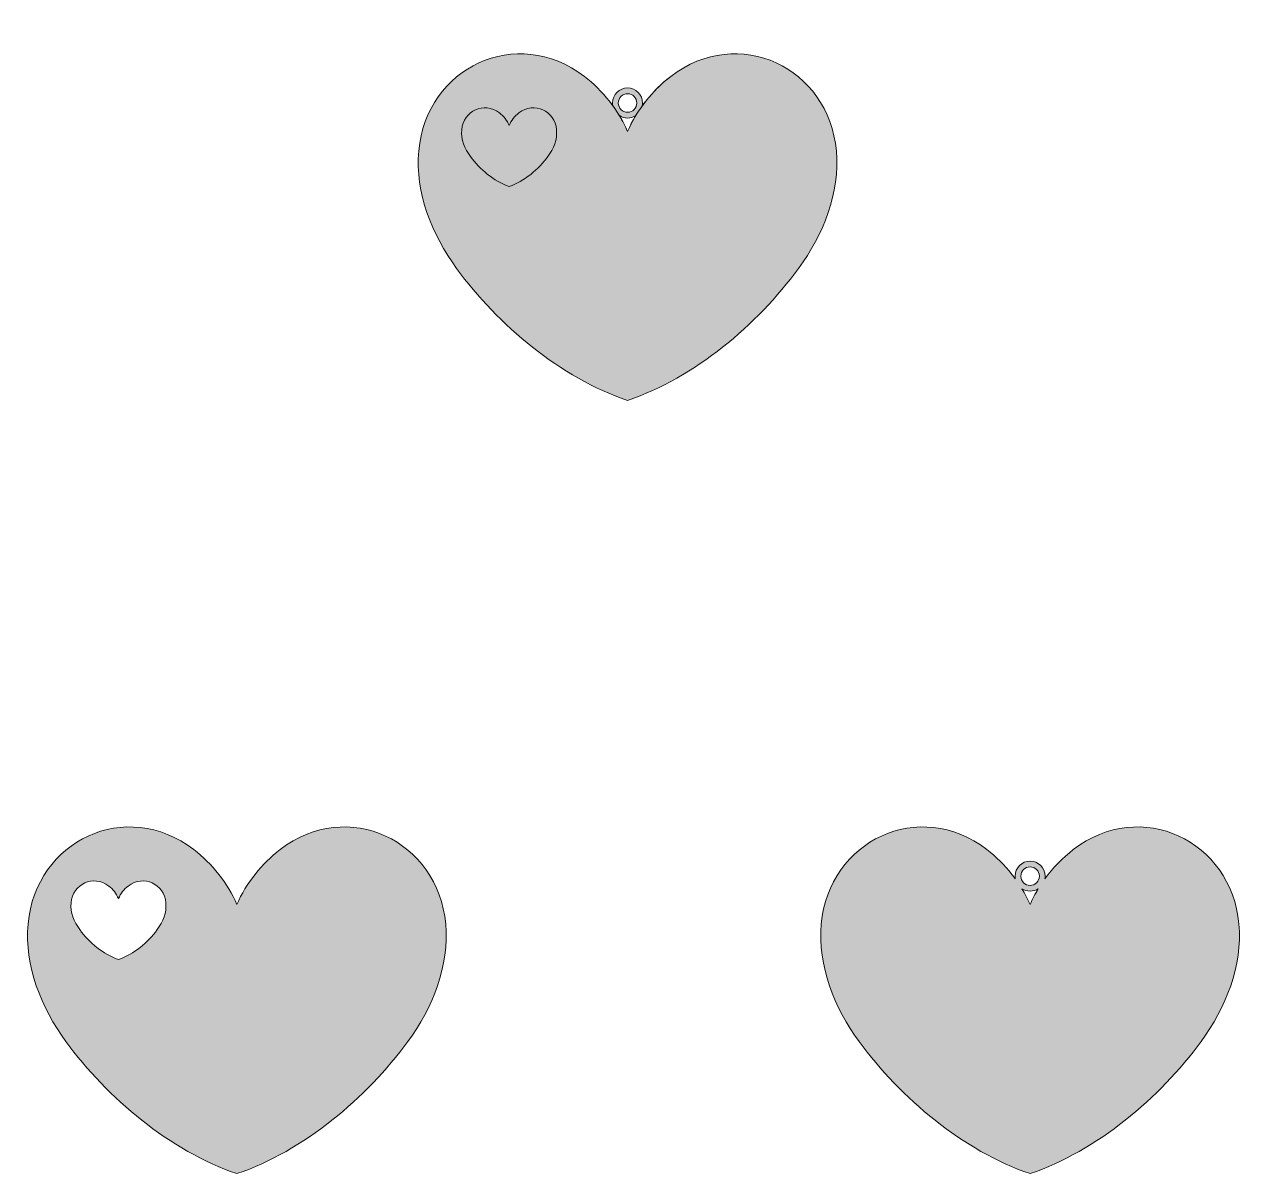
# Model space of a CAD drawing. Header units: inches. Extents: x -179 to 8302, y -6272 to 1727.
import ezdxf

# ---------------------------------------------------------------- set-up
doc = ezdxf.new("R2010")
doc.units = ezdxf.units.IN
doc.header["$MEASUREMENT"] = 0
for name, color, linetype in [('_U+0428_U+0430_U+0440 1', 7, 'Continuous'), ('_U+0428_U+0430_U+0440 2', 7, 'Continuous'), ('_U+0428_U+0430_U+0440 3', 7, 'Continuous')]:
    doc.layers.add(name, color=color, linetype=linetype)

# ---------------------------------------------------------------- blocks, each defined once
blk = doc.blocks.new('block 2')
at = {"layer": '_U+0428_U+0430_U+0440 3', "lineweight": 0}
for points, knots in [([(8275.7, -4534.1), (8223.9, -3954.1), (7593.9, -3653.9), (7123, -4016.2), (7049, -4073.1), (6981.4, -4142.5), (6925.2, -4219.6), (6926.2, -4213.6), (6926.8, -4207.5), (6926.8, -4201.1), (6926.8, -4143.5), (6879.9, -4096.6), (6822.3, -4096.6), (6764.7, -4096.6), (6717.8, -4143.5), (6717.8, -4201.1), (6717.8, -4207.4), (6718.3, -4213.6), (6719.4, -4219.6), (6711.8, -4209.1), (6703.9, -4198.8), (6695.9, -4188.6), (6644.7, -4123.9), (6585.6, -4065.4), (6521.6, -4016.2), (6050.7, -3653.9), (5420.6, -3954.1), (5368.9, -4534.1), (5342.9, -4825.9), (5459.6, -5116.1), (5632.4, -5352.6), (5921.3, -5747.8), (6355.8, -6112.6), (6822.3, -6271.6), (7288.8, -6112.6), (7723.3, -5747.8), (8012.1, -5352.6), (8185, -5116.1), (8301.7, -4825.9), (8275.7, -4534.1)], [0, 0, 0, 0, 1, 1, 1, 2, 2, 2, 3, 3, 3, 4, 4, 4, 5, 5, 5, 6, 6, 6, 7, 7, 7, 8, 8, 8, 9, 9, 9, 10, 10, 10, 11, 11, 11, 12, 12, 12, 13, 13, 13, 13]), ([(6822.3, -4265.6), (6786.7, -4265.6), (6757.8, -4236.7), (6757.8, -4201.1), (6757.8, -4165.6), (6786.7, -4136.6), (6822.3, -4136.6), (6857.9, -4136.6), (6886.8, -4165.6), (6886.8, -4201.1), (6886.8, -4236.7), (6857.9, -4265.6), (6822.3, -4265.6)], [0, 0, 0, 0, 1, 1, 1, 2, 2, 2, 3, 3, 3, 4, 4, 4, 4]), ([(6822.3, -4398.8), (6806.1, -4361.2), (6787, -4324.4), (6765.5, -4288.8), (6781.8, -4299.5), (6801.3, -4305.6), (6822.3, -4305.6), (6843.2, -4305.6), (6862.7, -4299.5), (6879.1, -4288.8), (6857.6, -4324.4), (6838.5, -4361.2), (6822.3, -4398.8)], [0, 0, 0, 0, 1, 1, 1, 2, 2, 2, 3, 3, 3, 4, 4, 4, 4])]:
    blk.add_open_spline(points, degree=3, knots=knots, dxfattribs=at)
blk = doc.blocks.new('block 3')
at = {"layer": '_U+0428_U+0430_U+0440 2', "lineweight": 0}
for points in [[(2753.9, -4534.1), (2702.2, -3954.1), (2072.2, -3653.9), (1601.2, -4016.2), (1473.4, -4114.6), (1364.6, -4250), (1300.6, -4398.8), (1268.5, -4324.4), (1225.3, -4253.4), (1174.2, -4188.6), (1123, -4123.9), (1063.8, -4065.4), (999.9, -4016.2), (528.9, -3653.9), (-101.1, -3954.1), (-152.8, -4534.1), (-178.8, -4825.9), (-62.2, -5116.1), (110.7, -5352.6), (399.6, -5747.8), (834.1, -6112.6), (1300.6, -6271.6), (1767.1, -6112.6), (2201.5, -5747.8), (2490.4, -5352.6), (2663.3, -5116.1), (2780, -4825.9), (2753.9, -4534.1)], [(746.5, -4573.2), (680.9, -4662.9), (582.3, -4745.7), (476.4, -4781.8), (370.5, -4745.7), (271.9, -4662.9), (206.3, -4573.2), (167.1, -4519.5), (140.6, -4453.7), (146.5, -4387.4), (158.3, -4255.8), (301.3, -4187.6), (408.2, -4269.9), (422.7, -4281), (436.1, -4294.3), (447.7, -4309), (459.3, -4323.7), (469.1, -4339.8), (476.4, -4356.7), (491, -4322.9), (515.7, -4292.2), (544.7, -4269.9), (651.6, -4187.6), (794.6, -4255.8), (806.3, -4387.4), (812.2, -4453.7), (785.7, -4519.5), (746.5, -4573.2)]]:
    blk.add_open_spline(points, degree=3, knots=[0, 0, 0, 0, 1, 1, 1, 2, 2, 2, 3, 3, 3, 4, 4, 4, 5, 5, 5, 6, 6, 6, 7, 7, 7, 8, 8, 8, 9, 9, 9, 9], dxfattribs=at)
blk = doc.blocks.new('block 4')
at = {"layer": '_U+0428_U+0430_U+0440 1', "lineweight": 0}
for points, knots in [([(5473.4, 847.1), (5421.7, 1427.1), (4791.6, 1727.3), (4320.7, 1365), (4246.7, 1308), (4179.1, 1238.7), (4122.9, 1161.5), (4123.9, 1167.5), (4124.5, 1173.7), (4124.5, 1180), (4124.5, 1237.6), (4077.6, 1284.5), (4020, 1284.5), (3962.4, 1284.5), (3915.5, 1237.6), (3915.5, 1180), (3915.5, 1173.7), (3916.1, 1167.5), (3917.1, 1161.5), (3909.5, 1172), (3901.7, 1182.3), (3893.6, 1192.5), (3842.4, 1257.3), (3783.3, 1315.7), (3719.3, 1365), (3248.4, 1727.3), (2618.3, 1427.1), (2566.6, 847.1), (2540.6, 555.2), (2657.3, 265.1), (2830.1, 28.6), (3119, -366.7), (3553.5, -731.4), (4020, -890.5), (4486.5, -731.4), (4921, -366.7), (5209.9, 28.6), (5382.7, 265.1), (5499.4, 555.2), (5473.4, 847.1)], [0, 0, 0, 0, 1, 1, 1, 2, 2, 2, 3, 3, 3, 4, 4, 4, 5, 5, 5, 6, 6, 6, 7, 7, 7, 8, 8, 8, 9, 9, 9, 10, 10, 10, 11, 11, 11, 12, 12, 12, 13, 13, 13, 13]), ([(4020, 1115.5), (3984.4, 1115.5), (3955.5, 1144.4), (3955.5, 1180), (3955.5, 1215.6), (3984.4, 1244.5), (4020, 1244.5), (4055.6, 1244.5), (4084.5, 1215.6), (4084.5, 1180), (4084.5, 1144.4), (4055.6, 1115.5), (4020, 1115.5)], [0, 0, 0, 0, 1, 1, 1, 2, 2, 2, 3, 3, 3, 4, 4, 4, 4]), ([(4020, 982.3), (4003.8, 1020), (3984.7, 1056.8), (3963.2, 1092.3), (3979.5, 1081.7), (3999.1, 1075.5), (4020, 1075.5), (4040.9, 1075.5), (4060.4, 1081.7), (4076.8, 1092.3), (4055.3, 1056.8), (4036.2, 1020), (4020, 982.3)], [0, 0, 0, 0, 1, 1, 1, 2, 2, 2, 3, 3, 3, 4, 4, 4, 4])]:
    blk.add_open_spline(points, degree=3, knots=knots, dxfattribs=at)
blk = doc.blocks.new('block 5')
at = {"layer": '_U+0428_U+0430_U+0440 1', "lineweight": 0}
for points in [[(5473.4, 847.1), (5421.7, 1427.1), (4791.6, 1727.3), (4320.7, 1365), (4192.8, 1266.5), (4084.1, 1131.1), (4020, 982.3), (3987.9, 1056.7), (3944.7, 1127.8), (3893.6, 1192.5), (3842.4, 1257.3), (3783.3, 1315.7), (3719.3, 1365), (3248.4, 1727.3), (2618.3, 1427.1), (2566.6, 847.1), (2540.6, 555.2), (2657.3, 265.1), (2830.1, 28.6), (3119, -366.7), (3553.5, -731.4), (4020, -890.5), (4486.5, -731.4), (4921, -366.7), (5209.9, 28.6), (5382.7, 265.1), (5499.4, 555.2), (5473.4, 847.1)], [(3465.9, 807.9), (3400.4, 718.2), (3301.7, 635.4), (3195.9, 599.3), (3090, 635.4), (2991.4, 718.2), (2925.8, 807.9), (2886.5, 861.6), (2860.1, 927.5), (2866, 993.7), (2877.7, 1125.4), (3020.7, 1193.5), (3127.6, 1111.3), (3142.1, 1100.1), (3155.5, 1086.8), (3167.2, 1072.1), (3178.8, 1057.5), (3188.6, 1041.3), (3195.9, 1024.4), (3210.4, 1058.2), (3235.1, 1088.9), (3264.1, 1111.3), (3371, 1193.5), (3514, 1125.4), (3525.7, 993.7), (3531.7, 927.5), (3505.2, 861.6), (3465.9, 807.9)]]:
    blk.add_open_spline(points, degree=3, knots=[0, 0, 0, 0, 1, 1, 1, 2, 2, 2, 3, 3, 3, 4, 4, 4, 5, 5, 5, 6, 6, 6, 7, 7, 7, 8, 8, 8, 9, 9, 9, 9], dxfattribs=at)

msp = doc.modelspace()

# ---------------------------------------------------------------- hatches: boundary and pattern name
at = {"layer": '_U+0428_U+0430_U+0440 1', "true_color": 0xe9d9bc}
h = msp.add_hatch(color=254, dxfattribs=at)
h.dxf.hatch_style = 2
edge = h.paths.add_edge_path()
edge.add_spline(control_points=[(5473.4, 847.1), (5421.7, 1427.1), (4791.6, 1727.3), (4320.7, 1365), (4246.7, 1308), (4179.1, 1238.7), (4122.9, 1161.5), (4123.9, 1167.5), (4124.5, 1173.7), (4124.5, 1180), (4124.5, 1237.6), (4077.6, 1284.5), (4020, 1284.5), (3962.4, 1284.5), (3915.5, 1237.6), (3915.5, 1180), (3915.5, 1173.7), (3916.1, 1167.5), (3917.1, 1161.5), (3909.5, 1172), (3901.7, 1182.3), (3893.6, 1192.5), (3842.4, 1257.3), (3783.3, 1315.7), (3719.3, 1365), (3248.4, 1727.3), (2618.3, 1427.1), (2566.6, 847.1), (2540.6, 555.2), (2657.3, 265.1), (2830.1, 28.6), (3119, -366.7), (3553.5, -731.4), (4020, -890.5), (4486.5, -731.4), (4921, -366.7), (5209.9, 28.6), (5382.7, 265.1), (5499.4, 555.2), (5473.4, 847.1)], knot_values=[0, 0, 0, 0, 1, 1, 1, 2, 2, 2, 3, 3, 3, 4, 4, 4, 5, 5, 5, 6, 6, 6, 7, 7, 7, 8, 8, 8, 9, 9, 9, 10, 10, 10, 11, 11, 11, 12, 12, 12, 13, 13, 13, 13], degree=3, periodic=1)
edge = h.paths.add_edge_path()
edge.add_spline(control_points=[(4020, 982.3), (4003.8, 1020), (3984.7, 1056.8), (3963.2, 1092.3), (3979.5, 1081.7), (3999.1, 1075.5), (4020, 1075.5), (4040.9, 1075.5), (4060.4, 1081.7), (4076.8, 1092.3), (4055.3, 1056.8), (4036.2, 1020), (4020, 982.3)], knot_values=[0, 0, 0, 0, 1, 1, 1, 2, 2, 2, 3, 3, 3, 4, 4, 4, 4], degree=3, periodic=1)
edge = h.paths.add_edge_path()
edge.add_spline(control_points=[(4020, 1115.5), (3984.4, 1115.5), (3955.5, 1144.4), (3955.5, 1180), (3955.5, 1215.6), (3984.4, 1244.5), (4020, 1244.5), (4055.6, 1244.5), (4084.5, 1215.6), (4084.5, 1180), (4084.5, 1144.4), (4055.6, 1115.5), (4020, 1115.5)], knot_values=[0, 0, 0, 0, 1, 1, 1, 2, 2, 2, 3, 3, 3, 4, 4, 4, 4], degree=3, periodic=1)
at = {"layer": '_U+0428_U+0430_U+0440 1', "true_color": 0xa1785b}
h = msp.add_hatch(color=35, dxfattribs=at)
h.dxf.hatch_style = 2
edge = h.paths.add_edge_path()
edge.add_spline(control_points=[(5473.4, 847.1), (5421.7, 1427.1), (4791.6, 1727.3), (4320.7, 1365), (4192.8, 1266.5), (4084.1, 1131.1), (4020, 982.3), (3987.9, 1056.7), (3944.7, 1127.8), (3893.6, 1192.5), (3842.4, 1257.3), (3783.3, 1315.7), (3719.3, 1365), (3248.4, 1727.3), (2618.3, 1427.1), (2566.6, 847.1), (2540.6, 555.2), (2657.3, 265.1), (2830.1, 28.6), (3119, -366.7), (3553.5, -731.4), (4020, -890.5), (4486.5, -731.4), (4921, -366.7), (5209.9, 28.6), (5382.7, 265.1), (5499.4, 555.2), (5473.4, 847.1)], knot_values=[0, 0, 0, 0, 1, 1, 1, 2, 2, 2, 3, 3, 3, 4, 4, 4, 5, 5, 5, 6, 6, 6, 7, 7, 7, 8, 8, 8, 9, 9, 9, 9], degree=3, periodic=1)
edge = h.paths.add_edge_path()
edge.add_spline(control_points=[(3465.9, 807.9), (3400.4, 718.2), (3301.7, 635.4), (3195.9, 599.3), (3090, 635.4), (2991.4, 718.2), (2925.8, 807.9), (2886.5, 861.6), (2860.1, 927.5), (2866, 993.7), (2877.7, 1125.4), (3020.7, 1193.5), (3127.6, 1111.3), (3142.1, 1100.1), (3155.5, 1086.8), (3167.2, 1072.1), (3178.8, 1057.5), (3188.6, 1041.3), (3195.9, 1024.4), (3210.4, 1058.2), (3235.1, 1088.9), (3264.1, 1111.3), (3371, 1193.5), (3514, 1125.4), (3525.7, 993.7), (3531.7, 927.5), (3505.2, 861.6), (3465.9, 807.9)], knot_values=[0, 0, 0, 0, 1, 1, 1, 2, 2, 2, 3, 3, 3, 4, 4, 4, 5, 5, 5, 6, 6, 6, 7, 7, 7, 8, 8, 8, 9, 9, 9, 9], degree=3, periodic=1)
at = {"layer": '_U+0428_U+0430_U+0440 2', "true_color": 0xa1785b}
h = msp.add_hatch(color=35, dxfattribs=at)
h.dxf.hatch_style = 2
edge = h.paths.add_edge_path()
edge.add_spline(control_points=[(2753.9, -4534.1), (2702.2, -3954.1), (2072.2, -3653.9), (1601.2, -4016.2), (1473.4, -4114.6), (1364.6, -4250), (1300.6, -4398.8), (1268.5, -4324.4), (1225.3, -4253.4), (1174.2, -4188.6), (1123, -4123.9), (1063.8, -4065.4), (999.9, -4016.2), (528.9, -3653.9), (-101.1, -3954.1), (-152.8, -4534.1), (-178.8, -4825.9), (-62.2, -5116.1), (110.7, -5352.6), (399.6, -5747.8), (834.1, -6112.6), (1300.6, -6271.6), (1767.1, -6112.6), (2201.5, -5747.8), (2490.4, -5352.6), (2663.3, -5116.1), (2780, -4825.9), (2753.9, -4534.1)], knot_values=[0, 0, 0, 0, 1, 1, 1, 2, 2, 2, 3, 3, 3, 4, 4, 4, 5, 5, 5, 6, 6, 6, 7, 7, 7, 8, 8, 8, 9, 9, 9, 9], degree=3, periodic=1)
edge = h.paths.add_edge_path()
edge.add_spline(control_points=[(746.5, -4573.2), (680.9, -4662.9), (582.3, -4745.7), (476.4, -4781.8), (370.5, -4745.7), (271.9, -4662.9), (206.3, -4573.2), (167.1, -4519.5), (140.6, -4453.7), (146.5, -4387.4), (158.3, -4255.8), (301.3, -4187.6), (408.2, -4269.9), (422.7, -4281), (436.1, -4294.3), (447.7, -4309), (459.3, -4323.7), (469.1, -4339.8), (476.4, -4356.7), (491, -4322.9), (515.7, -4292.2), (544.7, -4269.9), (651.6, -4187.6), (794.6, -4255.8), (806.3, -4387.4), (812.2, -4453.7), (785.7, -4519.5), (746.5, -4573.2)], knot_values=[0, 0, 0, 0, 1, 1, 1, 2, 2, 2, 3, 3, 3, 4, 4, 4, 5, 5, 5, 6, 6, 6, 7, 7, 7, 8, 8, 8, 9, 9, 9, 9], degree=3, periodic=1)
at = {"layer": '_U+0428_U+0430_U+0440 3', "true_color": 0xe9d9bc}
h = msp.add_hatch(color=254, dxfattribs=at)
h.dxf.hatch_style = 2
edge = h.paths.add_edge_path()
edge.add_spline(control_points=[(8275.7, -4534.1), (8223.9, -3954.1), (7593.9, -3653.9), (7123, -4016.2), (7049, -4073.1), (6981.4, -4142.5), (6925.2, -4219.6), (6926.2, -4213.6), (6926.8, -4207.5), (6926.8, -4201.1), (6926.8, -4143.5), (6879.9, -4096.6), (6822.3, -4096.6), (6764.7, -4096.6), (6717.8, -4143.5), (6717.8, -4201.1), (6717.8, -4207.4), (6718.3, -4213.6), (6719.4, -4219.6), (6711.8, -4209.1), (6703.9, -4198.8), (6695.9, -4188.6), (6644.7, -4123.9), (6585.6, -4065.4), (6521.6, -4016.2), (6050.7, -3653.9), (5420.6, -3954.1), (5368.9, -4534.1), (5342.9, -4825.9), (5459.6, -5116.1), (5632.4, -5352.6), (5921.3, -5747.8), (6355.8, -6112.6), (6822.3, -6271.6), (7288.8, -6112.6), (7723.3, -5747.8), (8012.1, -5352.6), (8185, -5116.1), (8301.7, -4825.9), (8275.7, -4534.1)], knot_values=[0, 0, 0, 0, 1, 1, 1, 2, 2, 2, 3, 3, 3, 4, 4, 4, 5, 5, 5, 6, 6, 6, 7, 7, 7, 8, 8, 8, 9, 9, 9, 10, 10, 10, 11, 11, 11, 12, 12, 12, 13, 13, 13, 13], degree=3, periodic=1)
edge = h.paths.add_edge_path()
edge.add_spline(control_points=[(6822.3, -4398.8), (6806.1, -4361.2), (6787, -4324.4), (6765.5, -4288.8), (6781.8, -4299.5), (6801.3, -4305.6), (6822.3, -4305.6), (6843.2, -4305.6), (6862.7, -4299.5), (6879.1, -4288.8), (6857.6, -4324.4), (6838.5, -4361.2), (6822.3, -4398.8)], knot_values=[0, 0, 0, 0, 1, 1, 1, 2, 2, 2, 3, 3, 3, 4, 4, 4, 4], degree=3, periodic=1)
edge = h.paths.add_edge_path()
edge.add_spline(control_points=[(6822.3, -4265.6), (6786.7, -4265.6), (6757.8, -4236.7), (6757.8, -4201.1), (6757.8, -4165.6), (6786.7, -4136.6), (6822.3, -4136.6), (6857.9, -4136.6), (6886.8, -4165.6), (6886.8, -4201.1), (6886.8, -4236.7), (6857.9, -4265.6), (6822.3, -4265.6)], knot_values=[0, 0, 0, 0, 1, 1, 1, 2, 2, 2, 3, 3, 3, 4, 4, 4, 4], degree=3, periodic=1)

# ---------------------------------------------------------------- block references
at = {"layer": '_U+0428_U+0430_U+0440 1'}
for name in ['block 4', 'block 5']:
    msp.add_blockref(name, (0, 0), dxfattribs=at)
at = {"layer": '_U+0428_U+0430_U+0440 2'}
msp.add_blockref('block 3', (0, 0), dxfattribs=at)
at = {"layer": '_U+0428_U+0430_U+0440 3'}
msp.add_blockref('block 2', (0, 0), dxfattribs=at)

doc.saveas('drawing.dxf')
